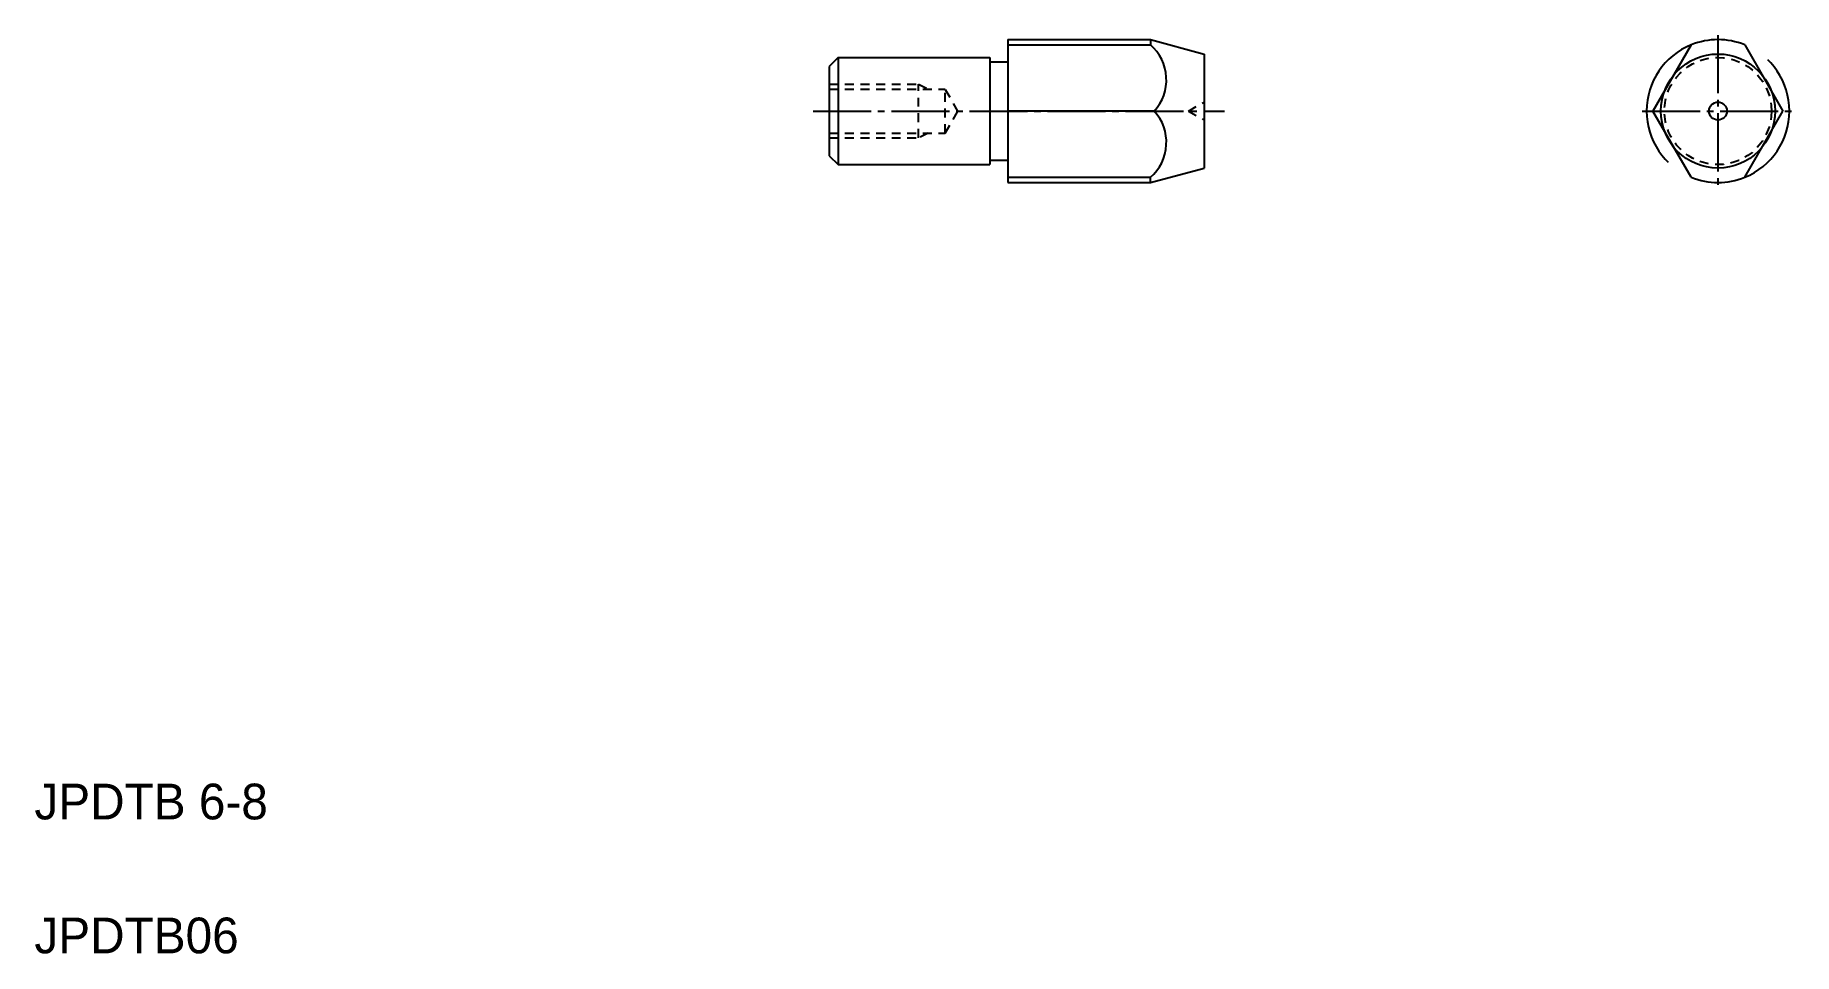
# Model space of a CAD drawing. Extents: x 5 to 103.6, y 5 to 56.4.
import ezdxf

# ---------------------------------------------------------------- set-up
doc = ezdxf.new("R2010")
doc.units = 0
doc.header["$LTSCALE"] = 0.25
for name, pattern in [('CENTER', [17.5, 13, -1.5, 1.5, -1.5]), ('DASHED', [3.5, 2, -1.5]), ('PHANTOM', [63.5, 31.75, -6.35, 6.35, -6.35, 6.35, -6.35])]:
    doc.linetypes.add(name, pattern=pattern)
doc.layers.get('0').update_dxf_attribs({"linetype": 'CONTINUOUS'})
doc.layers.add('CENTER', color=1, linetype='CENTER')
doc.styles.get("Standard").update_dxf_attribs({"font": 'txt', "height": 1.6})

msp = doc.modelspace()

# ---------------------------------------------------------------- linework, layer by layer
at = {"linetype": 'CONTINUOUS'}
for p, q in [((59.531, 56.167), (59.531, 48.167)), ((59.531, 56.167), (67.531, 56.167)), ((59.531, 55.875), (67.531, 55.875)), ((70.531, 55.363), (70.531, 48.971)), ((97.825, 55.875), (95.684, 52.167)), ((100.825, 55.875), (102.966, 52.167)), ((50.031, 55.167), (49.531, 54.667)), ((49.531, 54.667), (49.531, 49.667)), ((50.031, 55.167), (50.031, 49.167)), ((50.031, 55.167), (58.531, 55.167)), ((58.531, 55.167), (58.531, 49.167)), ((58.531, 54.917), (59.531, 54.917)), ((67.745, 52.167), (59.531, 52.167)), ((97.825, 48.459), (95.684, 52.167)), ((100.825, 48.459), (102.966, 52.167)), ((49.531, 49.667), (50.031, 49.167)), ((58.531, 49.417), (59.531, 49.417)), ((50.031, 49.167), (58.531, 49.167)), ((59.531, 48.459), (67.531, 48.459)), ((59.531, 48.167), (67.531, 48.167))]:
    msp.add_line(p, q, dxfattribs=at)
for p, q in [((67.531, 56.167), (70.531, 55.363)), ((67.531, 56.167), (67.531, 55.875)), ((70.531, 53.765), (70.531, 53.765)), ((70.531, 52.167), (70.531, 52.167)), ((67.531, 48.167), (70.531, 48.971)), ((67.531, 48.167), (67.531, 48.459))]:
    msp.add_line(p, q)
at = {"color": 3, "linetype": 'DASHED'}
for p, q in [((49.531, 53.667), (54.531, 53.667)), ((49.531, 53.397), (56.031, 53.397)), ((54.531, 50.667), (54.531, 53.667)), ((54.531, 53.667), (55.071, 53.397)), ((56.741, 52.167), (56.031, 53.397)), ((56.031, 50.937), (56.031, 53.397)), ((69.665, 52.167), (70.531, 52.667)), ((56.031, 50.937), (56.741, 52.167)), ((69.665, 52.167), (70.531, 51.667)), ((49.531, 50.937), (56.031, 50.937)), ((49.531, 50.667), (54.531, 50.667)), ((55.071, 50.937), (54.531, 50.667))]:
    msp.add_line(p, q, dxfattribs=at)
msp.add_circle((99.325, 52.167), 3.196)
msp.add_circle((99.325, 52.167), 3, dxfattribs=at)
at = {"linetype": 'CONTINUOUS'}
msp.add_circle((99.325, 52.167), 0.5, dxfattribs=at)
for start, end in [(67.97569, 112.02431), (247.97569, 292.02431)]:
    msp.add_arc((99.325, 52.167), 4, start, end, dxfattribs=at)
for centre, start, end in [((65.824, 53.916), 317.68339, 48.92352), ((65.824, 50.418), 311.07648, 42.31661)]:
    msp.add_arc(centre, 2.598, start, end)
at = {"color": 3, "linetype": 'PHANTOM'}
for start, end in [(112.02431, 247.97569), (292.02431, 67.97569)]:
    msp.add_arc((99.325, 52.167), 4, start, end, dxfattribs=at)
at = {"layer": 'CENTER', "color": 1, "linetype": 'CENTER'}
for p, q in [((99.325, 56.417), (99.325, 47.917)), ((48.636, 52.167), (71.684, 52.167)), ((95.075, 52.167), (103.575, 52.167))]:
    msp.add_line(p, q, dxfattribs=at)

# ---------------------------------------------------------------- texts
for s, p in [('JPDTB 6-8', (5, 12.5)), ('JPDTB06', (5, 5))]:
    msp.add_text(s, height=2).set_placement(p)

doc.saveas('drawing.dxf')
